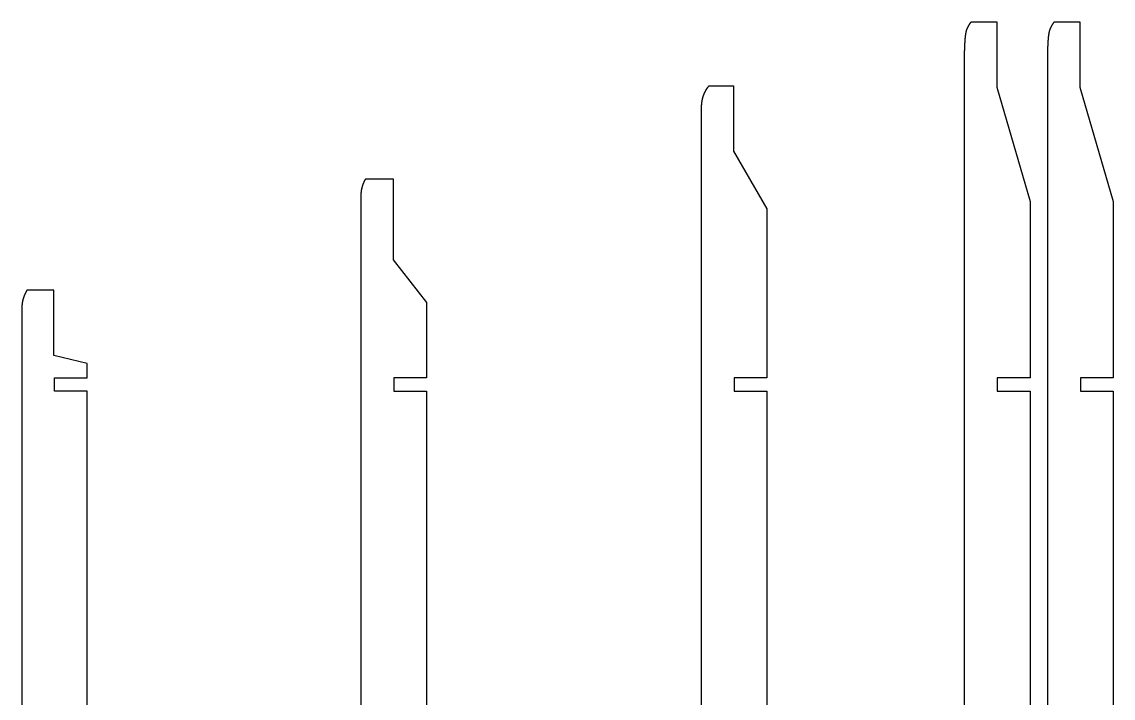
# Model space of a CAD drawing. Header units: inches. Extents: x -1514 to 1282, y -2074 to 286.
# Drawn here: x -1475.99 to -1442.6, y -1751.88 to -1731.17 of the extents above; entities that cross this region are included whole.
import ezdxf

# ---------------------------------------------------------------- set-up
doc = ezdxf.new("R2010")
doc.units = ezdxf.units.IN
doc.header["$LTSCALE"] = 0.1
doc.header["$MEASUREMENT"] = 0

msp = doc.modelspace()

# ---------------------------------------------------------------- linework, layer by layer
at = {"color": 7, "linetype": 'Continuous', "lineweight": 25}
for points in [[(-1447.1454, -1794.50138), (-1447.1454, -1732.0729), (-1447.14533, -1732.07045), (-1447.14526, -1732.06801), (-1447.14518, -1732.06557), (-1447.14511, -1732.06314), (-1447.14504, -1732.06072), (-1447.14496, -1732.0583), (-1447.14489, -1732.05589), (-1447.14481, -1732.05349), (-1447.14474, -1732.05109), (-1447.14467, -1732.0487), (-1447.14459, -1732.04631), (-1447.14451, -1732.04393), (-1447.14444, -1732.04155), (-1447.14436, -1732.03919), (-1447.14429, -1732.03682), (-1447.14421, -1732.03447), (-1447.14414, -1732.03212), (-1447.14406, -1732.02977), (-1447.14398, -1732.02743), (-1447.1439, -1732.0251), (-1447.14383, -1732.02277), (-1447.14375, -1732.02045), (-1447.14367, -1732.01814), (-1447.14359, -1732.01583), (-1447.14352, -1732.01352), (-1447.14344, -1732.01123), (-1447.14336, -1732.00894), (-1447.14328, -1732.00665), (-1447.1432, -1732.00437), (-1447.14312, -1732.0021), (-1447.14304, -1731.99983), (-1447.14296, -1731.99757), (-1447.14288, -1731.99531), (-1447.1428, -1731.99306), (-1447.14272, -1731.99082), (-1447.14264, -1731.98858), (-1447.14256, -1731.98634), (-1447.14248, -1731.98412), (-1447.1424, -1731.9819), (-1447.14232, -1731.97968), (-1447.14224, -1731.97747), (-1447.14215, -1731.97527), (-1447.14207, -1731.97307), (-1447.14199, -1731.97088), (-1447.14191, -1731.96869), (-1447.14182, -1731.96651), (-1447.14174, -1731.96433), (-1447.14166, -1731.96216), (-1447.14157, -1731.96), (-1447.14149, -1731.95784), (-1447.1414, -1731.95569), (-1447.14132, -1731.95354), (-1447.14124, -1731.9514), (-1447.14115, -1731.94926), (-1447.14107, -1731.94713), (-1447.14098, -1731.94501), (-1447.1409, -1731.94289), (-1447.14081, -1731.94078), (-1447.14072, -1731.93867), (-1447.14064, -1731.93657), (-1447.14055, -1731.93447), (-1447.14047, -1731.93238), (-1447.14038, -1731.93029), (-1447.14029, -1731.92821), (-1447.1402, -1731.92614), (-1447.14012, -1731.92407), (-1447.14003, -1731.92201), (-1447.13994, -1731.91995), (-1447.13985, -1731.9179), (-1447.13976, -1731.91585), (-1447.13968, -1731.91381), (-1447.13959, -1731.91177), (-1447.1395, -1731.90974), (-1447.13941, -1731.90772), (-1447.13932, -1731.9057), (-1447.13923, -1731.90368), (-1447.13914, -1731.90167), (-1447.13905, -1731.89967), (-1447.13896, -1731.89767), (-1447.13887, -1731.89568), (-1447.13878, -1731.89369), (-1447.13869, -1731.89171), (-1447.1386, -1731.88973), (-1447.1385, -1731.88776), (-1447.13841, -1731.8858), (-1447.13832, -1731.88384), (-1447.13823, -1731.88188), (-1447.13814, -1731.87993), (-1447.13804, -1731.87799), (-1447.13795, -1731.87605), (-1447.13786, -1731.87411), (-1447.13776, -1731.87218), (-1447.13767, -1731.87026), (-1447.13758, -1731.86834), (-1447.13748, -1731.86643), (-1447.13739, -1731.86452), (-1447.13729, -1731.86262), (-1447.1372, -1731.86072), (-1447.1371, -1731.85883), (-1447.13701, -1731.85694), (-1447.13691, -1731.85506), (-1447.13682, -1731.85318), (-1447.13672, -1731.85131), (-1447.13662, -1731.84945), (-1447.13653, -1731.84759), (-1447.13643, -1731.84573), (-1447.13633, -1731.84388), (-1447.13624, -1731.84203), (-1447.13614, -1731.84019), (-1447.13604, -1731.83836), (-1447.13594, -1731.83653), (-1447.13585, -1731.8347), (-1447.13575, -1731.83288), (-1447.13565, -1731.83107), (-1447.13555, -1731.82926), (-1447.13545, -1731.82745), (-1447.13535, -1731.82565), (-1447.13525, -1731.82386), (-1447.13515, -1731.82207), (-1447.13505, -1731.82028), (-1447.13495, -1731.8185), (-1447.13485, -1731.81672), (-1447.13475, -1731.81495), (-1447.13465, -1731.81319), (-1447.13455, -1731.81143), (-1447.13445, -1731.80967), (-1447.13435, -1731.80792), (-1447.13425, -1731.80618), (-1447.13415, -1731.80444), (-1447.13404, -1731.8027), (-1447.13394, -1731.80097), (-1447.13384, -1731.79925), (-1447.13374, -1731.79752), (-1447.13363, -1731.79581), (-1447.13353, -1731.7941), (-1447.13343, -1731.79239), (-1447.13332, -1731.79069), (-1447.13322, -1731.78899), (-1447.13311, -1731.7873), (-1447.13301, -1731.78561), (-1447.1329, -1731.78393), (-1447.1328, -1731.78225), (-1447.13269, -1731.78058), (-1447.13259, -1731.77891), (-1447.13248, -1731.77725), (-1447.13238, -1731.77559), (-1447.13227, -1731.77394), (-1447.13217, -1731.77229), (-1447.13206, -1731.77065), (-1447.13195, -1731.76901), (-1447.13184, -1731.76737), (-1447.13174, -1731.76574), (-1447.13163, -1731.76412), (-1447.13152, -1731.7625), (-1447.13141, -1731.76088), (-1447.13131, -1731.75927), (-1447.1312, -1731.75766), (-1447.13109, -1731.75606), (-1447.13098, -1731.75446), (-1447.13087, -1731.75287), (-1447.13076, -1731.75128), (-1447.13065, -1731.7497), (-1447.13054, -1731.74812), (-1447.13043, -1731.74654), (-1447.13032, -1731.74497), (-1447.13021, -1731.74341), (-1447.1301, -1731.74185), (-1447.12999, -1731.74029), (-1447.12988, -1731.73874), (-1447.12977, -1731.73719), (-1447.12966, -1731.73565), (-1447.12954, -1731.73411), (-1447.12943, -1731.73258), (-1447.12932, -1731.73105), (-1447.12921, -1731.72952), (-1447.12909, -1731.728), (-1447.12898, -1731.72649), (-1447.12887, -1731.72498), (-1447.12875, -1731.72347), (-1447.12864, -1731.72197), (-1447.12853, -1731.72047), (-1447.12841, -1731.71897), (-1447.1283, -1731.71749), (-1447.12818, -1731.716), (-1447.12807, -1731.71452), (-1447.12795, -1731.71304), (-1447.12784, -1731.71157), (-1447.12772, -1731.7101), (-1447.12761, -1731.70864), (-1447.12749, -1731.70718), (-1447.12737, -1731.70573), (-1447.12726, -1731.70428), (-1447.12714, -1731.70283), (-1447.12702, -1731.70139), (-1447.12691, -1731.69995), (-1447.12679, -1731.69852), (-1447.12667, -1731.69709), (-1447.12655, -1731.69567), (-1447.12643, -1731.69425), (-1447.12632, -1731.69283), (-1447.1262, -1731.69142), (-1447.12608, -1731.69001), (-1447.12596, -1731.68861), (-1447.12584, -1731.68721), (-1447.12572, -1731.68581), (-1447.1256, -1731.68442), (-1447.12548, -1731.68304), (-1447.12536, -1731.68165), (-1447.12524, -1731.68028), (-1447.12512, -1731.6789), (-1447.125, -1731.67753), (-1447.12488, -1731.67617), (-1447.12475, -1731.6748), (-1447.12463, -1731.67345), (-1447.12451, -1731.67209), (-1447.12439, -1731.67074), (-1447.12427, -1731.6694), (-1447.12414, -1731.66806), (-1447.12402, -1731.66672), (-1447.1239, -1731.66539), (-1447.12377, -1731.66406), (-1447.12365, -1731.66273), (-1447.12353, -1731.66141), (-1447.1234, -1731.66009), (-1447.12328, -1731.65878), (-1447.12315, -1731.65747), (-1447.12303, -1731.65616), (-1447.1229, -1731.65486), (-1447.12278, -1731.65357), (-1447.12265, -1731.65227), (-1447.12253, -1731.65098), (-1447.1224, -1731.6497), (-1447.12227, -1731.64842), (-1447.12215, -1731.64714), (-1447.12202, -1731.64586), (-1447.12189, -1731.64459), (-1447.12177, -1731.64333), (-1447.12164, -1731.64207), (-1447.12151, -1731.64081), (-1447.12138, -1731.63955), (-1447.12125, -1731.6383), (-1447.12113, -1731.63706), (-1447.121, -1731.63581), (-1447.12087, -1731.63457), (-1447.12074, -1731.63334), (-1447.12061, -1731.63211), (-1447.12048, -1731.63088), (-1447.12035, -1731.62965), (-1447.12022, -1731.62843), (-1447.12009, -1731.62722), (-1447.11996, -1731.62601), (-1447.11983, -1731.6248), (-1447.1197, -1731.62359), (-1447.11957, -1731.62239), (-1447.11944, -1731.62119), (-1447.1193, -1731.62), (-1447.11917, -1731.61881), (-1447.11904, -1731.61762), (-1447.11891, -1731.61644), (-1447.11877, -1731.61526), (-1447.11864, -1731.61408), (-1447.11851, -1731.61291), (-1447.11837, -1731.61174), (-1447.11824, -1731.61058), (-1447.11811, -1731.60941), (-1447.11797, -1731.60826), (-1447.11784, -1731.6071), (-1447.1177, -1731.60595), (-1447.11757, -1731.60481), (-1447.11743, -1731.60366), (-1447.1173, -1731.60252), (-1447.11716, -1731.60139), (-1447.11703, -1731.60025), (-1447.11689, -1731.59912), (-1447.11676, -1731.598), (-1447.11662, -1731.59688), (-1447.11648, -1731.59576), (-1447.11635, -1731.59464), (-1447.11621, -1731.59353), (-1447.11607, -1731.59242), (-1447.11593, -1731.59132), (-1447.1158, -1731.59021), (-1447.11566, -1731.58912), (-1447.11552, -1731.58802), (-1447.11538, -1731.58693), (-1447.11524, -1731.58584), (-1447.1151, -1731.58476), (-1447.11496, -1731.58368), (-1447.11482, -1731.5826), (-1447.11468, -1731.58153), (-1447.11454, -1731.58046), (-1447.1144, -1731.57939), (-1447.11426, -1731.57832), (-1447.11412, -1731.57726), (-1447.11398, -1731.57621), (-1447.11384, -1731.57515), (-1447.1137, -1731.5741), (-1447.11356, -1731.57305), (-1447.11341, -1731.57201), (-1447.11327, -1731.57097), (-1447.11313, -1731.56993), (-1447.11299, -1731.5689), (-1447.11284, -1731.56786), (-1447.1127, -1731.56684), (-1447.11256, -1731.56581), (-1447.11241, -1731.56479), (-1447.11227, -1731.56377), (-1447.11212, -1731.56276), (-1447.11198, -1731.56174), (-1447.11184, -1731.56074), (-1447.11169, -1731.55973), (-1447.11155, -1731.55873), (-1447.1114, -1731.55773), (-1447.11125, -1731.55673), (-1447.11111, -1731.55574), (-1447.11096, -1731.55475), (-1447.11082, -1731.55376), (-1447.11067, -1731.55278), (-1447.11052, -1731.5518), (-1447.11038, -1731.55082), (-1447.11023, -1731.54985), (-1447.11008, -1731.54887), (-1447.10993, -1731.54791), (-1447.10978, -1731.54694), (-1447.10964, -1731.54598), (-1447.10949, -1731.54502), (-1447.10934, -1731.54406), (-1447.10919, -1731.54311), (-1447.10904, -1731.54216), (-1447.10889, -1731.54121), (-1447.10874, -1731.54027), (-1447.10859, -1731.53933), (-1447.10844, -1731.53839), (-1447.10829, -1731.53745), (-1447.10814, -1731.53652), (-1447.10799, -1731.53559), (-1447.10784, -1731.53466), (-1447.10769, -1731.53374), (-1447.10754, -1731.53282), (-1447.10738, -1731.5319), (-1447.10723, -1731.53099), (-1447.10708, -1731.53008), (-1447.10693, -1731.52917), (-1447.10677, -1731.52826), (-1447.10662, -1731.52736), (-1447.10647, -1731.52646), (-1447.10631, -1731.52556), (-1447.10616, -1731.52466), (-1447.10601, -1731.52377), (-1447.10585, -1731.52288), (-1447.1057, -1731.52199), (-1447.10554, -1731.52111), (-1447.10539, -1731.52023), (-1447.10523, -1731.51935), (-1447.10508, -1731.51847), (-1447.10492, -1731.5176), (-1447.10476, -1731.51673), (-1447.10461, -1731.51586), (-1447.10445, -1731.515), (-1447.10429, -1731.51414), (-1447.10414, -1731.51328), (-1447.10398, -1731.51242), (-1447.10382, -1731.51157), (-1447.10366, -1731.51072), (-1447.10351, -1731.50987), (-1447.10335, -1731.50902), (-1447.10319, -1731.50818), (-1447.10303, -1731.50734), (-1447.10287, -1731.5065), (-1447.10271, -1731.50566), (-1447.10255, -1731.50483), (-1447.10239, -1731.504), (-1447.10223, -1731.50317), (-1447.10207, -1731.50235), (-1447.10191, -1731.50152), (-1447.10175, -1731.5007), (-1447.10159, -1731.49989), (-1447.10143, -1731.49907), (-1447.10127, -1731.49826), (-1447.10111, -1731.49745), (-1447.10094, -1731.49664), (-1447.10078, -1731.49584), (-1447.10062, -1731.49503), (-1447.10046, -1731.49423), (-1447.10029, -1731.49343), (-1447.10013, -1731.49264), (-1447.09997, -1731.49185), (-1447.0998, -1731.49106), (-1447.09964, -1731.49027), (-1447.09948, -1731.48948), (-1447.09931, -1731.4887), (-1447.09915, -1731.48792), (-1447.09898, -1731.48714), (-1447.09882, -1731.48636), (-1447.09865, -1731.48559), (-1447.09849, -1731.48482), (-1447.09832, -1731.48405), (-1447.09815, -1731.48328), (-1447.09799, -1731.48252), (-1447.09782, -1731.48176), (-1447.09766, -1731.481), (-1447.09749, -1731.48024), (-1447.09732, -1731.47949), (-1447.09715, -1731.47873), (-1447.09699, -1731.47798), (-1447.09682, -1731.47723), (-1447.09665, -1731.47649), (-1447.09648, -1731.47574), (-1447.09631, -1731.475), (-1447.09614, -1731.47426), (-1447.09597, -1731.47353), (-1447.0958, -1731.47279), (-1447.09563, -1731.47206), (-1447.09546, -1731.47133), (-1447.09529, -1731.4706), (-1447.09512, -1731.46987), (-1447.09495, -1731.46915), (-1447.09478, -1731.46843), (-1447.09461, -1731.46771), (-1447.09444, -1731.46699), (-1447.09427, -1731.46627), (-1447.09409, -1731.46556), (-1447.09392, -1731.46485), (-1447.09375, -1731.46414), (-1447.09358, -1731.46343), (-1447.0934, -1731.46273), (-1447.09323, -1731.46202), (-1447.09306, -1731.46132), (-1447.09288, -1731.46062), (-1447.09271, -1731.45993), (-1447.09254, -1731.45923), (-1447.09236, -1731.45854), (-1447.09219, -1731.45785), (-1447.09201, -1731.45716), (-1447.09184, -1731.45647), (-1447.09166, -1731.45579), (-1447.09149, -1731.4551), (-1447.09131, -1731.45442), (-1447.09113, -1731.45374), (-1447.09096, -1731.45307), (-1447.09078, -1731.45239), (-1447.0906, -1731.45172), (-1447.09043, -1731.45105), (-1447.09025, -1731.45038), (-1447.09007, -1731.44971), (-1447.08989, -1731.44904), (-1447.08971, -1731.44838), (-1447.08954, -1731.44772), (-1447.08936, -1731.44706), (-1447.08918, -1731.4464), (-1447.089, -1731.44574), (-1447.08882, -1731.44509), (-1447.08864, -1731.44443), (-1447.08846, -1731.44378), (-1447.08828, -1731.44313), (-1447.0881, -1731.44249), (-1447.08792, -1731.44184), (-1447.08774, -1731.4412), (-1447.08756, -1731.44055), (-1447.08738, -1731.43991), (-1447.08719, -1731.43927), (-1447.08701, -1731.43864), (-1447.08683, -1731.438), (-1447.08665, -1731.43737), (-1447.08646, -1731.43674), (-1447.08628, -1731.43611), (-1447.0861, -1731.43548), (-1447.08591, -1731.43485), (-1447.08573, -1731.43422), (-1447.08555, -1731.4336), (-1447.08536, -1731.43298), (-1447.08518, -1731.43236), (-1447.08499, -1731.43174), (-1447.08481, -1731.43112), (-1447.08462, -1731.43051), (-1447.08444, -1731.42989), (-1447.08425, -1731.42928), (-1447.08407, -1731.42867), (-1447.08388, -1731.42806), (-1447.08369, -1731.42745), (-1447.08332, -1731.42624), (-1447.08295, -1731.42504), (-1447.08257, -1731.42384), (-1447.08219, -1731.42264), (-1447.08182, -1731.42146), (-1447.08144, -1731.42027), (-1447.08106, -1731.4191), (-1447.08068, -1731.41793), (-1447.0803, -1731.41676), (-1447.07991, -1731.41561), (-1447.07953, -1731.41445), (-1447.07914, -1731.4133), (-1447.07876, -1731.41216), (-1447.07837, -1731.41102), (-1447.07798, -1731.40989), (-1447.0776, -1731.40876), (-1447.07721, -1731.40764), (-1447.07682, -1731.40652), (-1447.07642, -1731.40541), (-1447.07603, -1731.4043), (-1447.07564, -1731.40319), (-1447.07524, -1731.40209), (-1447.07485, -1731.401), (-1447.07445, -1731.39991), (-1447.07405, -1731.39882), (-1447.07365, -1731.39774), (-1447.07325, -1731.39666), (-1447.07285, -1731.39559), (-1447.07245, -1731.39452), (-1447.07205, -1731.39345), (-1447.07164, -1731.39239), (-1447.07124, -1731.39133), (-1447.07083, -1731.39028), (-1447.07043, -1731.38922), (-1447.07002, -1731.38818), (-1447.06961, -1731.38713), (-1447.0692, -1731.38609), (-1447.06879, -1731.38505), (-1447.06838, -1731.38402), (-1447.06796, -1731.38299), (-1447.06755, -1731.38196), (-1447.06714, -1731.38094), (-1447.06672, -1731.37991), (-1447.0663, -1731.3789), (-1447.06588, -1731.37788), (-1447.06547, -1731.37687), (-1447.06505, -1731.37585), (-1447.06462, -1731.37485), (-1447.0642, -1731.37384), (-1447.06378, -1731.37284), (-1447.06335, -1731.37184), (-1447.06293, -1731.37084), (-1447.0625, -1731.36984), (-1447.06208, -1731.36884), (-1447.06165, -1731.36785), (-1447.06122, -1731.36686), (-1447.06079, -1731.36587), (-1447.06036, -1731.36488), (-1447.05992, -1731.3639), (-1447.05949, -1731.36291), (-1447.05906, -1731.36193), (-1447.05862, -1731.36095), (-1447.05818, -1731.35997), (-1447.05775, -1731.35899), (-1447.05687, -1731.35704), (-1447.05599, -1731.35509), (-1447.0551, -1731.35315), (-1447.05421, -1731.35121), (-1447.05399, -1731.35072), (-1447.05376, -1731.35023), (-1447.05331, -1731.34926), (-1447.0524, -1731.3473), (-1447.05149, -1731.34535), (-1447.05058, -1731.3434), (-1447.04966, -1731.34145), (-1447.04873, -1731.33951), (-1447.0478, -1731.33756), (-1447.04687, -1731.33562), (-1447.04593, -1731.33368), (-1447.04499, -1731.33174), (-1447.04405, -1731.3298), (-1447.0431, -1731.32787), (-1447.04214, -1731.32593), (-1447.04118, -1731.324), (-1447.04022, -1731.32207), (-1447.03925, -1731.32014), (-1447.03828, -1731.31822), (-1447.03731, -1731.31629), (-1447.03633, -1731.31437), (-1447.03534, -1731.31245), (-1447.03435, -1731.31053), (-1447.03336, -1731.30862), (-1447.03236, -1731.3067), (-1447.03136, -1731.30479), (-1447.03036, -1731.30288), (-1447.02935, -1731.30098), (-1447.02833, -1731.29907), (-1447.02731, -1731.29717), (-1447.02629, -1731.29527), (-1447.02526, -1731.29337), (-1447.02423, -1731.29147), (-1447.0232, -1731.28958), (-1447.02216, -1731.28768), (-1447.02112, -1731.28579), (-1447.02007, -1731.2839), (-1447.01902, -1731.28202), (-1447.01796, -1731.28013), (-1447.0169, -1731.27825), (-1447.01584, -1731.27637), (-1447.01477, -1731.2745), (-1447.0137, -1731.27262), (-1447.01262, -1731.27075), (-1447.01154, -1731.26888), (-1447.01046, -1731.26701), (-1447.00937, -1731.26515), (-1447.00828, -1731.26328), (-1447.00718, -1731.26142), (-1447.00608, -1731.25956), (-1447.00498, -1731.25771), (-1447.00387, -1731.25585), (-1447.00276, -1731.254), (-1447.00164, -1731.25215), (-1447.00052, -1731.25031), (-1446.9994, -1731.24846), (-1446.99827, -1731.24662), (-1446.99713, -1731.24478), (-1446.996, -1731.24295), (-1446.99486, -1731.24111), (-1446.99371, -1731.23928), (-1446.99256, -1731.23745), (-1446.99141, -1731.23562), (-1446.99026, -1731.2338), (-1446.9891, -1731.23198), (-1446.98793, -1731.23016), (-1446.98676, -1731.22834), (-1446.98559, -1731.22653), (-1446.98442, -1731.22472), (-1446.98324, -1731.22291), (-1446.98205, -1731.22111), (-1446.98087, -1731.2193), (-1446.97968, -1731.2175), (-1446.97848, -1731.2157), (-1446.97728, -1731.21391), (-1446.97608, -1731.21212), (-1446.97487, -1731.21033), (-1446.97366, -1731.20854), (-1446.97245, -1731.20676), (-1446.97123, -1731.20498), (-1446.97001, -1731.2032), (-1446.96878, -1731.20142), (-1446.96755, -1731.19965), (-1446.96632, -1731.19788), (-1446.96508, -1731.19611), (-1446.96384, -1731.19435), (-1446.9626, -1731.19259), (-1446.96135, -1731.19083), (-1446.9601, -1731.18907), (-1446.95884, -1731.18732), (-1446.95758, -1731.18557), (-1446.95632, -1731.18382), (-1446.95505, -1731.18208), (-1446.95378, -1731.18034), (-1446.95251, -1731.1786), (-1446.95123, -1731.17686), (-1446.94995, -1731.17513), (-1446.94866, -1731.1734), (-1446.94737, -1731.17168), (-1446.94608, -1731.16995), (-1446.94478, -1731.16823), (-1446.94348, -1731.16652), (-1446.1654, -1731.16652), (-1446.1654, -1733.16652), (-1445.1454, -1736.66526), (-1445.1454, -1742.0729), (-1446.1454, -1742.0729), (-1446.1454, -1742.4729), (-1445.1454, -1742.4729), (-1445.1454, -1752.4729)], [(-1444.6007, -1794.50138), (-1444.6007, -1732.0729), (-1444.60063, -1732.07045), (-1444.60056, -1732.06801), (-1444.60048, -1732.06557), (-1444.60041, -1732.06314), (-1444.60034, -1732.06072), (-1444.60026, -1732.0583), (-1444.60019, -1732.05589), (-1444.60011, -1732.05349), (-1444.60004, -1732.05109), (-1444.59997, -1732.0487), (-1444.59989, -1732.04631), (-1444.59982, -1732.04393), (-1444.59974, -1732.04155), (-1444.59966, -1732.03919), (-1444.59959, -1732.03682), (-1444.59951, -1732.03447), (-1444.59944, -1732.03212), (-1444.59936, -1732.02977), (-1444.59928, -1732.02743), (-1444.59921, -1732.0251), (-1444.59913, -1732.02277), (-1444.59905, -1732.02045), (-1444.59897, -1732.01814), (-1444.59889, -1732.01583), (-1444.59882, -1732.01352), (-1444.59874, -1732.01123), (-1444.59866, -1732.00894), (-1444.59858, -1732.00665), (-1444.5985, -1732.00437), (-1444.59842, -1732.0021), (-1444.59834, -1731.99983), (-1444.59826, -1731.99757), (-1444.59818, -1731.99531), (-1444.5981, -1731.99306), (-1444.59802, -1731.99082), (-1444.59794, -1731.98858), (-1444.59786, -1731.98634), (-1444.59778, -1731.98412), (-1444.5977, -1731.9819), (-1444.59762, -1731.97968), (-1444.59754, -1731.97747), (-1444.59745, -1731.97527), (-1444.59737, -1731.97307), (-1444.59729, -1731.97088), (-1444.59721, -1731.96869), (-1444.59712, -1731.96651), (-1444.59704, -1731.96433), (-1444.59696, -1731.96216), (-1444.59687, -1731.96), (-1444.59679, -1731.95784), (-1444.59671, -1731.95569), (-1444.59662, -1731.95354), (-1444.59654, -1731.9514), (-1444.59645, -1731.94926), (-1444.59637, -1731.94713), (-1444.59628, -1731.94501), (-1444.5962, -1731.94289), (-1444.59611, -1731.94078), (-1444.59602, -1731.93867), (-1444.59594, -1731.93657), (-1444.59585, -1731.93447), (-1444.59577, -1731.93238), (-1444.59568, -1731.93029), (-1444.59559, -1731.92821), (-1444.5955, -1731.92614), (-1444.59542, -1731.92407), (-1444.59533, -1731.92201), (-1444.59524, -1731.91995), (-1444.59515, -1731.9179), (-1444.59507, -1731.91585), (-1444.59498, -1731.91381), (-1444.59489, -1731.91177), (-1444.5948, -1731.90974), (-1444.59471, -1731.90772), (-1444.59462, -1731.9057), (-1444.59453, -1731.90368), (-1444.59444, -1731.90167), (-1444.59435, -1731.89967), (-1444.59426, -1731.89767), (-1444.59417, -1731.89568), (-1444.59408, -1731.89369), (-1444.59399, -1731.89171), (-1444.5939, -1731.88973), (-1444.5938, -1731.88776), (-1444.59371, -1731.8858), (-1444.59362, -1731.88384), (-1444.59353, -1731.88188), (-1444.59344, -1731.87993), (-1444.59334, -1731.87799), (-1444.59325, -1731.87605), (-1444.59316, -1731.87411), (-1444.59306, -1731.87218), (-1444.59297, -1731.87026), (-1444.59288, -1731.86834), (-1444.59278, -1731.86643), (-1444.59269, -1731.86452), (-1444.59259, -1731.86262), (-1444.5925, -1731.86072), (-1444.5924, -1731.85883), (-1444.59231, -1731.85694), (-1444.59221, -1731.85506), (-1444.59212, -1731.85318), (-1444.59202, -1731.85131), (-1444.59192, -1731.84945), (-1444.59183, -1731.84759), (-1444.59173, -1731.84573), (-1444.59163, -1731.84388), (-1444.59154, -1731.84203), (-1444.59144, -1731.84019), (-1444.59134, -1731.83836), (-1444.59125, -1731.83653), (-1444.59115, -1731.8347), (-1444.59105, -1731.83288), (-1444.59095, -1731.83107), (-1444.59085, -1731.82926), (-1444.59075, -1731.82745), (-1444.59065, -1731.82565), (-1444.59055, -1731.82386), (-1444.59045, -1731.82207), (-1444.59036, -1731.82028), (-1444.59025, -1731.8185), (-1444.59015, -1731.81672), (-1444.59005, -1731.81495), (-1444.58995, -1731.81319), (-1444.58985, -1731.81143), (-1444.58975, -1731.80967), (-1444.58965, -1731.80792), (-1444.58955, -1731.80618), (-1444.58945, -1731.80444), (-1444.58934, -1731.8027), (-1444.58924, -1731.80097), (-1444.58914, -1731.79925), (-1444.58904, -1731.79752), (-1444.58893, -1731.79581), (-1444.58883, -1731.7941), (-1444.58873, -1731.79239), (-1444.58862, -1731.79069), (-1444.58852, -1731.78899), (-1444.58841, -1731.7873), (-1444.58831, -1731.78561), (-1444.58821, -1731.78393), (-1444.5881, -1731.78225), (-1444.58799, -1731.78058), (-1444.58789, -1731.77891), (-1444.58778, -1731.77725), (-1444.58768, -1731.77559), (-1444.58757, -1731.77394), (-1444.58747, -1731.77229), (-1444.58736, -1731.77065), (-1444.58725, -1731.76901), (-1444.58715, -1731.76737), (-1444.58704, -1731.76574), (-1444.58693, -1731.76412), (-1444.58682, -1731.7625), (-1444.58671, -1731.76088), (-1444.58661, -1731.75927), (-1444.5865, -1731.75766), (-1444.58639, -1731.75606), (-1444.58628, -1731.75446), (-1444.58617, -1731.75287), (-1444.58606, -1731.75128), (-1444.58595, -1731.7497), (-1444.58584, -1731.74812), (-1444.58573, -1731.74654), (-1444.58562, -1731.74497), (-1444.58551, -1731.74341), (-1444.5854, -1731.74185), (-1444.58529, -1731.74029), (-1444.58518, -1731.73874), (-1444.58507, -1731.73719), (-1444.58496, -1731.73565), (-1444.58484, -1731.73411), (-1444.58473, -1731.73258), (-1444.58462, -1731.73105), (-1444.58451, -1731.72952), (-1444.58439, -1731.728), (-1444.58428, -1731.72649), (-1444.58417, -1731.72498), (-1444.58405, -1731.72347), (-1444.58394, -1731.72197), (-1444.58383, -1731.72047), (-1444.58371, -1731.71897), (-1444.5836, -1731.71749), (-1444.58348, -1731.716), (-1444.58337, -1731.71452), (-1444.58325, -1731.71304), (-1444.58314, -1731.71157), (-1444.58302, -1731.7101), (-1444.58291, -1731.70864), (-1444.58279, -1731.70718), (-1444.58267, -1731.70573), (-1444.58256, -1731.70428), (-1444.58244, -1731.70283), (-1444.58232, -1731.70139), (-1444.58221, -1731.69995), (-1444.58209, -1731.69852), (-1444.58197, -1731.69709), (-1444.58185, -1731.69567), (-1444.58173, -1731.69425), (-1444.58162, -1731.69283), (-1444.5815, -1731.69142), (-1444.58138, -1731.69001), (-1444.58126, -1731.68861), (-1444.58114, -1731.68721), (-1444.58102, -1731.68581), (-1444.5809, -1731.68442), (-1444.58078, -1731.68304), (-1444.58066, -1731.68165), (-1444.58054, -1731.68028), (-1444.58042, -1731.6789), (-1444.5803, -1731.67753), (-1444.58018, -1731.67617), (-1444.58005, -1731.6748), (-1444.57993, -1731.67345), (-1444.57981, -1731.67209), (-1444.57969, -1731.67074), (-1444.57957, -1731.6694), (-1444.57944, -1731.66806), (-1444.57932, -1731.66672), (-1444.5792, -1731.66539), (-1444.57907, -1731.66406), (-1444.57895, -1731.66273), (-1444.57883, -1731.66141), (-1444.5787, -1731.66009), (-1444.57858, -1731.65878), (-1444.57845, -1731.65747), (-1444.57833, -1731.65616), (-1444.5782, -1731.65486), (-1444.57808, -1731.65357), (-1444.57795, -1731.65227), (-1444.57783, -1731.65098), (-1444.5777, -1731.6497), (-1444.57757, -1731.64842), (-1444.57745, -1731.64714), (-1444.57732, -1731.64586), (-1444.57719, -1731.64459), (-1444.57707, -1731.64333), (-1444.57694, -1731.64207), (-1444.57681, -1731.64081), (-1444.57668, -1731.63955), (-1444.57656, -1731.6383), (-1444.57643, -1731.63706), (-1444.5763, -1731.63581), (-1444.57617, -1731.63457), (-1444.57604, -1731.63334), (-1444.57591, -1731.63211), (-1444.57578, -1731.63088), (-1444.57565, -1731.62965), (-1444.57552, -1731.62843), (-1444.57539, -1731.62722), (-1444.57526, -1731.62601), (-1444.57513, -1731.6248), (-1444.575, -1731.62359), (-1444.57487, -1731.62239), (-1444.57474, -1731.62119), (-1444.5746, -1731.62), (-1444.57447, -1731.61881), (-1444.57434, -1731.61762), (-1444.57421, -1731.61644), (-1444.57407, -1731.61526), (-1444.57394, -1731.61408), (-1444.57381, -1731.61291), (-1444.57368, -1731.61174), (-1444.57354, -1731.61058), (-1444.57341, -1731.60941), (-1444.57327, -1731.60826), (-1444.57314, -1731.6071), (-1444.573, -1731.60595), (-1444.57287, -1731.60481), (-1444.57274, -1731.60366), (-1444.5726, -1731.60252), (-1444.57246, -1731.60139), (-1444.57233, -1731.60025), (-1444.57219, -1731.59912), (-1444.57206, -1731.598), (-1444.57192, -1731.59688), (-1444.57178, -1731.59576), (-1444.57165, -1731.59464), (-1444.57151, -1731.59353), (-1444.57137, -1731.59242), (-1444.57123, -1731.59132), (-1444.5711, -1731.59021), (-1444.57096, -1731.58912), (-1444.57082, -1731.58802), (-1444.57068, -1731.58693), (-1444.57054, -1731.58584), (-1444.5704, -1731.58476), (-1444.57026, -1731.58368), (-1444.57012, -1731.5826), (-1444.56998, -1731.58153), (-1444.56984, -1731.58046), (-1444.5697, -1731.57939), (-1444.56956, -1731.57832), (-1444.56942, -1731.57726), (-1444.56928, -1731.57621), (-1444.56914, -1731.57515), (-1444.569, -1731.5741), (-1444.56886, -1731.57305), (-1444.56871, -1731.57201), (-1444.56857, -1731.57097), (-1444.56843, -1731.56993), (-1444.56829, -1731.5689), (-1444.56814, -1731.56786), (-1444.568, -1731.56684), (-1444.56786, -1731.56581), (-1444.56771, -1731.56479), (-1444.56757, -1731.56377), (-1444.56743, -1731.56276), (-1444.56728, -1731.56174), (-1444.56714, -1731.56074), (-1444.56699, -1731.55973), (-1444.56685, -1731.55873), (-1444.5667, -1731.55773), (-1444.56655, -1731.55673), (-1444.56641, -1731.55574), (-1444.56626, -1731.55475), (-1444.56612, -1731.55376), (-1444.56597, -1731.55278), (-1444.56582, -1731.5518), (-1444.56568, -1731.55082), (-1444.56553, -1731.54985), (-1444.56538, -1731.54887), (-1444.56523, -1731.54791), (-1444.56509, -1731.54694), (-1444.56494, -1731.54598), (-1444.56479, -1731.54502), (-1444.56464, -1731.54406), (-1444.56449, -1731.54311), (-1444.56434, -1731.54216), (-1444.56419, -1731.54121), (-1444.56404, -1731.54027), (-1444.56389, -1731.53933), (-1444.56374, -1731.53839), (-1444.56359, -1731.53745), (-1444.56344, -1731.53652), (-1444.56329, -1731.53559), (-1444.56314, -1731.53466), (-1444.56299, -1731.53374), (-1444.56284, -1731.53282), (-1444.56268, -1731.5319), (-1444.56253, -1731.53099), (-1444.56238, -1731.53008), (-1444.56223, -1731.52917), (-1444.56207, -1731.52826), (-1444.56192, -1731.52736), (-1444.56177, -1731.52646), (-1444.56161, -1731.52556), (-1444.56146, -1731.52466), (-1444.56131, -1731.52377), (-1444.56115, -1731.52288), (-1444.561, -1731.52199), (-1444.56084, -1731.52111), (-1444.56069, -1731.52023), (-1444.56053, -1731.51935), (-1444.56038, -1731.51847), (-1444.56022, -1731.5176), (-1444.56006, -1731.51673), (-1444.55991, -1731.51586), (-1444.55975, -1731.515), (-1444.55959, -1731.51414), (-1444.55944, -1731.51328), (-1444.55928, -1731.51242), (-1444.55912, -1731.51157), (-1444.55896, -1731.51072), (-1444.55881, -1731.50987), (-1444.55865, -1731.50902), (-1444.55849, -1731.50818), (-1444.55833, -1731.50734), (-1444.55817, -1731.5065), (-1444.55801, -1731.50566), (-1444.55785, -1731.50483), (-1444.55769, -1731.504), (-1444.55753, -1731.50317), (-1444.55737, -1731.50235), (-1444.55721, -1731.50152), (-1444.55705, -1731.5007), (-1444.55689, -1731.49989), (-1444.55673, -1731.49907), (-1444.55657, -1731.49826), (-1444.55641, -1731.49745), (-1444.55625, -1731.49664), (-1444.55608, -1731.49584), (-1444.55592, -1731.49503), (-1444.55576, -1731.49423), (-1444.5556, -1731.49343), (-1444.55543, -1731.49264), (-1444.55527, -1731.49185), (-1444.55511, -1731.49106), (-1444.55494, -1731.49027), (-1444.55478, -1731.48948), (-1444.55461, -1731.4887), (-1444.55445, -1731.48792), (-1444.55428, -1731.48714), (-1444.55412, -1731.48636), (-1444.55395, -1731.48559), (-1444.55379, -1731.48482), (-1444.55362, -1731.48405), (-1444.55346, -1731.48328), (-1444.55329, -1731.48252), (-1444.55312, -1731.48176), (-1444.55296, -1731.481), (-1444.55279, -1731.48024), (-1444.55262, -1731.47949), (-1444.55245, -1731.47873), (-1444.55229, -1731.47798), (-1444.55212, -1731.47723), (-1444.55195, -1731.47649), (-1444.55178, -1731.47574), (-1444.55161, -1731.475), (-1444.55144, -1731.47426), (-1444.55127, -1731.47353), (-1444.5511, -1731.47279), (-1444.55093, -1731.47206), (-1444.55076, -1731.47133), (-1444.55059, -1731.4706), (-1444.55042, -1731.46987), (-1444.55025, -1731.46915), (-1444.55008, -1731.46843), (-1444.54991, -1731.46771), (-1444.54974, -1731.46699), (-1444.54957, -1731.46627), (-1444.5494, -1731.46556), (-1444.54922, -1731.46485), (-1444.54905, -1731.46414), (-1444.54888, -1731.46343), (-1444.5487, -1731.46273), (-1444.54853, -1731.46202), (-1444.54836, -1731.46132), (-1444.54818, -1731.46062), (-1444.54801, -1731.45993), (-1444.54784, -1731.45923), (-1444.54766, -1731.45854), (-1444.54749, -1731.45785), (-1444.54731, -1731.45716), (-1444.54714, -1731.45647), (-1444.54696, -1731.45579), (-1444.54679, -1731.4551), (-1444.54661, -1731.45442), (-1444.54643, -1731.45374), (-1444.54626, -1731.45307), (-1444.54608, -1731.45239), (-1444.5459, -1731.45172), (-1444.54573, -1731.45105), (-1444.54555, -1731.45038), (-1444.54537, -1731.44971), (-1444.54519, -1731.44904), (-1444.54501, -1731.44838), (-1444.54484, -1731.44772), (-1444.54466, -1731.44706), (-1444.54448, -1731.4464), (-1444.5443, -1731.44574), (-1444.54412, -1731.44509), (-1444.54394, -1731.44443), (-1444.54376, -1731.44378), (-1444.54358, -1731.44313), (-1444.5434, -1731.44249), (-1444.54322, -1731.44184), (-1444.54304, -1731.4412), (-1444.54286, -1731.44055), (-1444.54268, -1731.43991), (-1444.54249, -1731.43927), (-1444.54231, -1731.43864), (-1444.54213, -1731.438), (-1444.54195, -1731.43737), (-1444.54176, -1731.43674), (-1444.54158, -1731.43611), (-1444.5414, -1731.43548), (-1444.54122, -1731.43485), (-1444.54103, -1731.43422), (-1444.54085, -1731.4336), (-1444.54066, -1731.43298), (-1444.54048, -1731.43236), (-1444.54029, -1731.43174), (-1444.54011, -1731.43112), (-1444.53992, -1731.43051), (-1444.53974, -1731.42989), (-1444.53955, -1731.42928), (-1444.53937, -1731.42867), (-1444.53918, -1731.42806), (-1444.53899, -1731.42745), (-1444.53862, -1731.42624), (-1444.53825, -1731.42504), (-1444.53787, -1731.42384), (-1444.53749, -1731.42264), (-1444.53712, -1731.42146), (-1444.53674, -1731.42027), (-1444.53636, -1731.4191), (-1444.53598, -1731.41793), (-1444.5356, -1731.41676), (-1444.53521, -1731.41561), (-1444.53483, -1731.41445), (-1444.53445, -1731.4133), (-1444.53406, -1731.41216), (-1444.53367, -1731.41102), (-1444.53329, -1731.40989), (-1444.5329, -1731.40876), (-1444.53251, -1731.40764), (-1444.53212, -1731.40652), (-1444.53172, -1731.40541), (-1444.53133, -1731.4043), (-1444.53094, -1731.40319), (-1444.53054, -1731.40209), (-1444.53015, -1731.401), (-1444.52975, -1731.39991), (-1444.52935, -1731.39882), (-1444.52895, -1731.39774), (-1444.52855, -1731.39666), (-1444.52815, -1731.39559), (-1444.52775, -1731.39452), (-1444.52735, -1731.39345), (-1444.52695, -1731.39239), (-1444.52654, -1731.39133), (-1444.52613, -1731.39028), (-1444.52573, -1731.38922), (-1444.52532, -1731.38818), (-1444.52491, -1731.38713), (-1444.5245, -1731.38609), (-1444.52409, -1731.38505), (-1444.52368, -1731.38402), (-1444.52327, -1731.38299), (-1444.52285, -1731.38196), (-1444.52244, -1731.38094), (-1444.52202, -1731.37991), (-1444.5216, -1731.3789), (-1444.52118, -1731.37788), (-1444.52077, -1731.37687), (-1444.52035, -1731.37585), (-1444.51992, -1731.37485), (-1444.5195, -1731.37384), (-1444.51908, -1731.37284), (-1444.51865, -1731.37184), (-1444.51823, -1731.37084), (-1444.5178, -1731.36984), (-1444.51738, -1731.36884), (-1444.51695, -1731.36785), (-1444.51652, -1731.36686), (-1444.51609, -1731.36587), (-1444.51566, -1731.36488), (-1444.51522, -1731.3639), (-1444.51479, -1731.36291), (-1444.51436, -1731.36193), (-1444.51392, -1731.36095), (-1444.51348, -1731.35997), (-1444.51305, -1731.35899), (-1444.51217, -1731.35704), (-1444.51129, -1731.35509), (-1444.5104, -1731.35315), (-1444.50951, -1731.35121), (-1444.50929, -1731.35072), (-1444.50906, -1731.35023), (-1444.50861, -1731.34926), (-1444.5077, -1731.3473), (-1444.50679, -1731.34535), (-1444.50588, -1731.3434), (-1444.50496, -1731.34145), (-1444.50403, -1731.33951), (-1444.5031, -1731.33756), (-1444.50217, -1731.33562), (-1444.50123, -1731.33368), (-1444.50029, -1731.33174), (-1444.49935, -1731.3298), (-1444.4984, -1731.32787), (-1444.49744, -1731.32593), (-1444.49648, -1731.324), (-1444.49552, -1731.32207), (-1444.49455, -1731.32014), (-1444.49358, -1731.31822), (-1444.49261, -1731.31629), (-1444.49163, -1731.31437), (-1444.49064, -1731.31245), (-1444.48965, -1731.31053), (-1444.48866, -1731.30862), (-1444.48766, -1731.3067), (-1444.48666, -1731.30479), (-1444.48566, -1731.30288), (-1444.48465, -1731.30098), (-1444.48363, -1731.29907), (-1444.48261, -1731.29717), (-1444.48159, -1731.29527), (-1444.48057, -1731.29337), (-1444.47953, -1731.29147), (-1444.4785, -1731.28958), (-1444.47746, -1731.28768), (-1444.47642, -1731.28579), (-1444.47537, -1731.2839), (-1444.47432, -1731.28202), (-1444.47326, -1731.28013), (-1444.4722, -1731.27825), (-1444.47114, -1731.27637), (-1444.47007, -1731.2745), (-1444.469, -1731.27262), (-1444.46792, -1731.27075), (-1444.46684, -1731.26888), (-1444.46576, -1731.26701), (-1444.46467, -1731.26515), (-1444.46358, -1731.26328), (-1444.46248, -1731.26142), (-1444.46138, -1731.25956), (-1444.46028, -1731.25771), (-1444.45917, -1731.25585), (-1444.45806, -1731.254), (-1444.45694, -1731.25215), (-1444.45582, -1731.25031), (-1444.4547, -1731.24846), (-1444.45357, -1731.24662), (-1444.45243, -1731.24478), (-1444.4513, -1731.24295), (-1444.45016, -1731.24111), (-1444.44901, -1731.23928), (-1444.44787, -1731.23745), (-1444.44671, -1731.23562), (-1444.44556, -1731.2338), (-1444.4444, -1731.23198), (-1444.44323, -1731.23016), (-1444.44206, -1731.22834), (-1444.44089, -1731.22653), (-1444.43972, -1731.22472), (-1444.43854, -1731.22291), (-1444.43735, -1731.22111), (-1444.43617, -1731.2193), (-1444.43498, -1731.2175), (-1444.43378, -1731.2157), (-1444.43258, -1731.21391), (-1444.43138, -1731.21212), (-1444.43017, -1731.21033), (-1444.42896, -1731.20854), (-1444.42775, -1731.20676), (-1444.42653, -1731.20498), (-1444.42531, -1731.2032), (-1444.42408, -1731.20142), (-1444.42285, -1731.19965), (-1444.42162, -1731.19788), (-1444.42038, -1731.19611), (-1444.41914, -1731.19435), (-1444.4179, -1731.19259), (-1444.41665, -1731.19083), (-1444.4154, -1731.18907), (-1444.41414, -1731.18732), (-1444.41288, -1731.18557), (-1444.41162, -1731.18382), (-1444.41035, -1731.18208), (-1444.40908, -1731.18034), (-1444.40781, -1731.1786), (-1444.40653, -1731.17686), (-1444.40525, -1731.17513), (-1444.40396, -1731.1734), (-1444.40267, -1731.17168), (-1444.40138, -1731.16995), (-1444.40008, -1731.16823), (-1444.39878, -1731.16652), (-1443.6207, -1731.16652), (-1443.6207, -1733.16652), (-1442.6007, -1736.66526), (-1442.6007, -1742.0729), (-1443.6007, -1742.0729), (-1443.6007, -1742.4729), (-1442.6007, -1742.4729), (-1442.6007, -1752.4729)], [(-1455.19322, -1792.81013), (-1455.19322, -1733.76415), (-1455.19321, -1733.75882), (-1455.19316, -1733.75349), (-1455.19309, -1733.74816), (-1455.19299, -1733.74283), (-1455.19287, -1733.73749), (-1455.19271, -1733.73216), (-1455.19253, -1733.72682), (-1455.19231, -1733.72148), (-1455.19207, -1733.71614), (-1455.19181, -1733.71081), (-1455.19151, -1733.70547), (-1455.19118, -1733.70013), (-1455.19083, -1733.69479), (-1455.19045, -1733.68945), (-1455.19004, -1733.68411), (-1455.18961, -1733.67878), (-1455.18914, -1733.67344), (-1455.18865, -1733.66811), (-1455.18813, -1733.66278), (-1455.18758, -1733.65745), (-1455.187, -1733.65212), (-1455.1864, -1733.64679), (-1455.18577, -1733.64147), (-1455.18511, -1733.63615), (-1455.18442, -1733.63083), (-1455.18371, -1733.62552), (-1455.18296, -1733.62021), (-1455.18219, -1733.6149), (-1455.1814, -1733.6096), (-1455.18057, -1733.6043), (-1455.17972, -1733.599), (-1455.17884, -1733.59371), (-1455.17793, -1733.58843), (-1455.17699, -1733.58314), (-1455.17603, -1733.57787), (-1455.17504, -1733.5726), (-1455.17402, -1733.56733), (-1455.17298, -1733.56207), (-1455.17191, -1733.55682), (-1455.17081, -1733.55157), (-1455.16968, -1733.54633), (-1455.16853, -1733.5411), (-1455.16734, -1733.53587), (-1455.16614, -1733.53065), (-1455.1649, -1733.52544), (-1455.16364, -1733.52023), (-1455.16235, -1733.51503), (-1455.16103, -1733.50984), (-1455.15969, -1733.50466), (-1455.15831, -1733.49949), (-1455.15692, -1733.49432), (-1455.15549, -1733.48917), (-1455.15404, -1733.48402), (-1455.15256, -1733.47889), (-1455.15105, -1733.47376), (-1455.14952, -1733.46864), (-1455.14796, -1733.46353), (-1455.14637, -1733.45843), (-1455.14476, -1733.45335), (-1455.14312, -1733.44827), (-1455.14145, -1733.4432), (-1455.13976, -1733.43815), (-1455.13804, -1733.43311), (-1455.13629, -1733.42807), (-1455.13452, -1733.42305), (-1455.13272, -1733.41804), (-1455.13089, -1733.41304), (-1455.12903, -1733.40804), (-1455.12715, -1733.40305), (-1455.12523, -1733.39807), (-1455.12329, -1733.3931), (-1455.12133, -1733.38813), (-1455.11933, -1733.38318), (-1455.11731, -1733.37823), (-1455.11526, -1733.3733), (-1455.11318, -1733.36837), (-1455.11108, -1733.36345), (-1455.10895, -1733.35855), (-1455.10679, -1733.35365), (-1455.10461, -1733.34876), (-1455.10239, -1733.34389), (-1455.10016, -1733.33902), (-1455.09789, -1733.33417), (-1455.0956, -1733.32933), (-1455.09329, -1733.3245), (-1455.09095, -1733.31968), (-1455.08858, -1733.31487), (-1455.08618, -1733.31007), (-1455.08376, -1733.30529), (-1455.08132, -1733.30052), (-1455.07885, -1733.29576), (-1455.07635, -1733.29102), (-1455.07383, -1733.28629), (-1455.07128, -1733.28157), (-1455.06871, -1733.27686), (-1455.06612, -1733.27217), (-1455.06349, -1733.26749), (-1455.06085, -1733.26283), (-1455.05818, -1733.25818), (-1455.05548, -1733.25355), (-1455.05276, -1733.24893), (-1455.05001, -1733.24432), (-1455.04724, -1733.23973), (-1455.04445, -1733.23516), (-1455.04163, -1733.2306), (-1455.03879, -1733.22606), (-1455.03593, -1733.22153), (-1455.03304, -1733.21702), (-1455.03012, -1733.21253), (-1455.02719, -1733.20805), (-1455.02423, -1733.20359), (-1455.02124, -1733.19914), (-1455.01824, -1733.19472), (-1455.01521, -1733.19031), (-1455.01215, -1733.18592), (-1455.00908, -1733.18155), (-1455.00598, -1733.17719), (-1455.00286, -1733.17285), (-1454.99971, -1733.16854), (-1454.99655, -1733.16424), (-1454.99336, -1733.15996), (-1454.99014, -1733.15569), (-1454.98691, -1733.15145), (-1454.98365, -1733.14723), (-1454.98037, -1733.14303), (-1454.97707, -1733.13884), (-1454.97375, -1733.13468), (-1454.97041, -1733.13054), (-1454.21326, -1733.13054), (-1454.21326, -1735.13054), (-1453.19322, -1736.89731), (-1453.19322, -1742.0729), (-1454.19322, -1742.0729), (-1454.19322, -1742.4729), (-1453.19322, -1742.4729), (-1453.19322, -1752.4729)], [(-1465.612, -1789.83547), (-1465.612, -1736.5075), (-1465.61199, -1736.50315), (-1465.61196, -1736.49881), (-1465.61192, -1736.49447), (-1465.61186, -1736.49013), (-1465.61178, -1736.48578), (-1465.61168, -1736.48143), (-1465.61157, -1736.47709), (-1465.61143, -1736.47274), (-1465.61128, -1736.46839), (-1465.61112, -1736.46404), (-1465.61093, -1736.45969), (-1465.61073, -1736.45534), (-1465.61051, -1736.45099), (-1465.61027, -1736.44664), (-1465.61001, -1736.44229), (-1465.60974, -1736.43794), (-1465.60945, -1736.43359), (-1465.60914, -1736.42924), (-1465.60881, -1736.42489), (-1465.60847, -1736.42054), (-1465.60811, -1736.4162), (-1465.60773, -1736.41185), (-1465.60733, -1736.4075), (-1465.60692, -1736.40316), (-1465.60649, -1736.39881), (-1465.60604, -1736.39447), (-1465.60557, -1736.39013), (-1465.60509, -1736.38579), (-1465.60459, -1736.38145), (-1465.60407, -1736.37711), (-1465.60353, -1736.37277), (-1465.60298, -1736.36844), (-1465.60241, -1736.36411), (-1465.60182, -1736.35978), (-1465.60122, -1736.35545), (-1465.60059, -1736.35113), (-1465.59995, -1736.3468), (-1465.59929, -1736.34248), (-1465.59862, -1736.33817), (-1465.59793, -1736.33385), (-1465.59722, -1736.32954), (-1465.59649, -1736.32523), (-1465.59574, -1736.32093), (-1465.59498, -1736.31662), (-1465.5942, -1736.31232), (-1465.5934, -1736.30803), (-1465.59259, -1736.30373), (-1465.59176, -1736.29945), (-1465.59091, -1736.29516), (-1465.59004, -1736.29088), (-1465.58916, -1736.2866), (-1465.58826, -1736.28233), (-1465.58734, -1736.27806), (-1465.58641, -1736.27379), (-1465.58545, -1736.26953), (-1465.58449, -1736.26528), (-1465.5835, -1736.26103), (-1465.58249, -1736.25678), (-1465.58147, -1736.25254), (-1465.58044, -1736.2483), (-1465.57938, -1736.24407), (-1465.57831, -1736.23984), (-1465.57722, -1736.23562), (-1465.57611, -1736.2314), (-1465.57499, -1736.22719), (-1465.57384, -1736.22299), (-1465.57269, -1736.21879), (-1465.57151, -1736.2146), (-1465.57032, -1736.21041), (-1465.56911, -1736.20623), (-1465.56788, -1736.20205), (-1465.56664, -1736.19788), (-1465.56538, -1736.19372), (-1465.5641, -1736.18956), (-1465.5628, -1736.18541), (-1465.56149, -1736.18127), (-1465.56016, -1736.17713), (-1465.55882, -1736.173), (-1465.55745, -1736.16888), (-1465.55607, -1736.16477), (-1465.55468, -1736.16065), (-1465.55397, -1736.15861), (-1465.55326, -1736.15654), (-1465.55181, -1736.15241), (-1465.55035, -1736.14828), (-1465.54887, -1736.14415), (-1465.54737, -1736.14004), (-1465.54585, -1736.13592), (-1465.54432, -1736.13182), (-1465.54277, -1736.12772), (-1465.5412, -1736.12362), (-1465.53961, -1736.11953), (-1465.53801, -1736.11545), (-1465.53639, -1736.11138), (-1465.53475, -1736.10731), (-1465.53309, -1736.10325), (-1465.53142, -1736.09919), (-1465.52973, -1736.09514), (-1465.52802, -1736.0911), (-1465.5263, -1736.08706), (-1465.52456, -1736.08304), (-1465.5228, -1736.07901), (-1465.52102, -1736.075), (-1465.51923, -1736.071), (-1465.51742, -1736.067), (-1465.51559, -1736.06301), (-1465.51374, -1736.05902), (-1465.51188, -1736.05505), (-1465.51, -1736.05108), (-1465.50811, -1736.04713), (-1465.5062, -1736.04318), (-1465.50427, -1736.03923), (-1465.50232, -1736.0353), (-1465.50036, -1736.03138), (-1465.49838, -1736.02746), (-1465.49639, -1736.02356), (-1465.49437, -1736.01966), (-1465.49235, -1736.01577), (-1465.4903, -1736.01189), (-1465.48824, -1736.00802), (-1465.48616, -1736.00416), (-1465.48407, -1736.00031), (-1465.48196, -1735.99647), (-1465.47983, -1735.99264), (-1465.47769, -1735.98882), (-1465.47553, -1735.98501), (-1465.47335, -1735.98121), (-1465.47183, -1735.97858), (-1464.63203, -1735.97858), (-1464.63203, -1738.45332), (-1463.612, -1739.76559), (-1463.612, -1742.07289), (-1464.612, -1742.07289), (-1464.612, -1742.4729), (-1463.612, -1742.4729), (-1463.612, -1752.46289)], [(-1473.99322, -1752.47289), (-1473.99322, -1742.47289), (-1474.99322, -1742.47289), (-1474.99322, -1742.07289), (-1473.99322, -1742.07289), (-1473.99322, -1741.63029), (-1475.01353, -1741.38638), (-1475.01353, -1739.38638), (-1475.83581, -1739.38638), (-1475.83823, -1739.39021), (-1475.84064, -1739.39406), (-1475.84302, -1739.39791), (-1475.84539, -1739.40178), (-1475.84774, -1739.40566), (-1475.85007, -1739.40956), (-1475.85238, -1739.41346), (-1475.85468, -1739.41738), (-1475.85695, -1739.42131), (-1475.85921, -1739.42525), (-1475.86146, -1739.4292), (-1475.86368, -1739.43317), (-1475.86589, -1739.43714), (-1475.86807, -1739.44113), (-1475.87025, -1739.44513), (-1475.8724, -1739.44914), (-1475.87453, -1739.45315), (-1475.87665, -1739.45719), (-1475.87874, -1739.46123), (-1475.88082, -1739.46528), (-1475.88288, -1739.46934), (-1475.88493, -1739.47341), (-1475.88695, -1739.47749), (-1475.88896, -1739.48159), (-1475.89095, -1739.48569), (-1475.89291, -1739.4898), (-1475.89487, -1739.49392), (-1475.8968, -1739.49805), (-1475.89871, -1739.50219), (-1475.90061, -1739.50634), (-1475.90248, -1739.51049), (-1475.90434, -1739.51466), (-1475.90618, -1739.51883), (-1475.908, -1739.52302), (-1475.9098, -1739.52721), (-1475.91159, -1739.53141), (-1475.91335, -1739.53562), (-1475.9151, -1739.53983), (-1475.91682, -1739.54406), (-1475.91853, -1739.54829), (-1475.92022, -1739.55253), (-1475.92189, -1739.55677), (-1475.92354, -1739.56103), (-1475.92517, -1739.56529), (-1475.92679, -1739.56955), (-1475.92838, -1739.57383), (-1475.92996, -1739.57811), (-1475.93151, -1739.5824), (-1475.93305, -1739.58669), (-1475.93457, -1739.59099), (-1475.93606, -1739.5953), (-1475.93754, -1739.59961), (-1475.939, -1739.60393), (-1475.94044, -1739.60826), (-1475.94186, -1739.61259), (-1475.94326, -1739.61692), (-1475.94465, -1739.62126), (-1475.94601, -1739.62561), (-1475.94735, -1739.62996), (-1475.94867, -1739.63432), (-1475.94998, -1739.63868), (-1475.95126, -1739.64305), (-1475.95253, -1739.64742), (-1475.95377, -1739.65179), (-1475.955, -1739.65617), (-1475.9562, -1739.66055), (-1475.95739, -1739.66494), (-1475.95855, -1739.66933), (-1475.9597, -1739.67373), (-1475.96083, -1739.67813), (-1475.96193, -1739.68253), (-1475.96302, -1739.68693), (-1475.96408, -1739.69134), (-1475.96513, -1739.69575), (-1475.96616, -1739.70017), (-1475.96716, -1739.70459), (-1475.96816, -1739.70905), (-1475.96913, -1739.71351), (-1475.97009, -1739.71798), (-1475.97102, -1739.72245), (-1475.97194, -1739.72693), (-1475.97284, -1739.73141), (-1475.97372, -1739.7359), (-1475.97458, -1739.74039), (-1475.97541, -1739.74489), (-1475.97623, -1739.74939), (-1475.97703, -1739.75389), (-1475.97782, -1739.7584), (-1475.97858, -1739.76292), (-1475.97932, -1739.76743), (-1475.98004, -1739.77195), (-1475.98075, -1739.77648), (-1475.98143, -1739.781), (-1475.9821, -1739.78554), (-1475.98274, -1739.79007), (-1475.98337, -1739.79461), (-1475.98397, -1739.79915), (-1475.98456, -1739.80369), (-1475.98513, -1739.80823), (-1475.98568, -1739.81278), (-1475.98621, -1739.81733), (-1475.98672, -1739.82188), (-1475.98721, -1739.82644), (-1475.98768, -1739.83099), (-1475.98813, -1739.83555), (-1475.98857, -1739.84011), (-1475.98898, -1739.84467), (-1475.98937, -1739.84924), (-1475.98975, -1739.8538), (-1475.99011, -1739.85837), (-1475.99044, -1739.86293), (-1475.99076, -1739.8675), (-1475.99106, -1739.87207), (-1475.99134, -1739.87664), (-1475.9916, -1739.88121), (-1475.99184, -1739.88578), (-1475.99206, -1739.89035), (-1475.99226, -1739.89493), (-1475.99244, -1739.8995), (-1475.99261, -1739.90407), (-1475.99275, -1739.90864), (-1475.99287, -1739.91321), (-1475.99298, -1739.91778), (-1475.99307, -1739.92235), (-1475.99313, -1739.92692), (-1475.99318, -1739.93149), (-1475.99321, -1739.93606), (-1475.99322, -1739.94063), (-1475.99322, -1786.63365)]]:
    msp.add_lwpolyline(points, dxfattribs=at)

doc.saveas('drawing.dxf')
